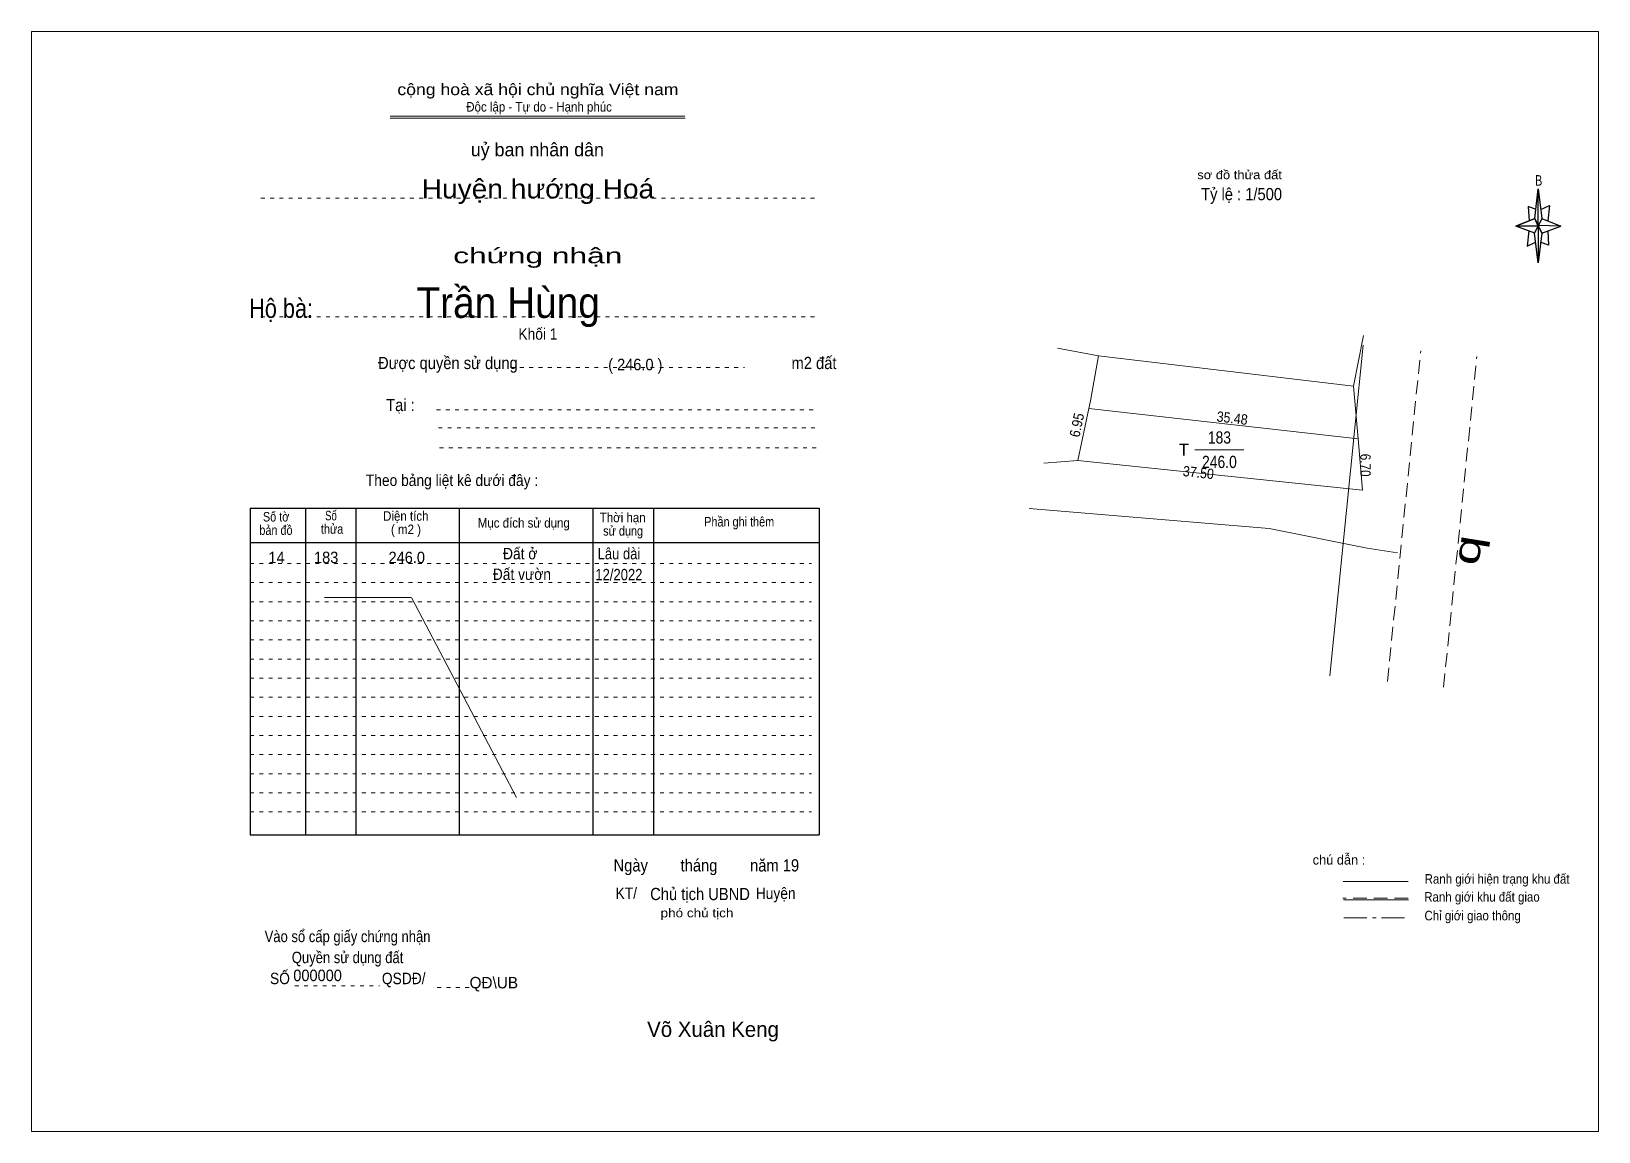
# Model space of a CAD drawing. Header units: centimetres. Extents: x -0.5 to 40.5, y 0 to 28.8.
import ezdxf
from ezdxf.enums import TextEntityAlignment as Align

# ---------------------------------------------------------------- set-up
doc = ezdxf.new("R2010")
doc.units = ezdxf.units.CM
doc.header["$LTSCALE"] = 0.12
for name, pattern in [('DOT_DASHED', [7.7, 5, -1.2, 0.3, -1.2]), ('DOTTED', [1.5, 0.3, -1.2]), ('MEDIUM_DASHED', [4.5, 3, -1.5])]:
    doc.linetypes.add(name, pattern=pattern)
for name, color, linetype, lineweight in [('1', 7, 'DOTTED', 13), ('12', 7, 'MEDIUM_DASHED', 13), ('22', 7, 'Continuous', 13), ('33', 7, 'Continuous', 13), ('50', 7, 'Continuous', 25)]:
    doc.layers.add(name, color=color, linetype=linetype, lineweight=lineweight)
doc.layers.add('34', color=7, linetype='Continuous')
doc.layers.add('51', color=7, linetype='Continuous')

msp = doc.modelspace()

# ---------------------------------------------------------------- linework, layer by layer
at = {"layer": '1', "linetype": 'Continuous'}
for p, q in [((8.91, 26.55), (16.62, 26.55)), ((8.91, 26.5), (16.63, 26.5))]:
    msp.add_line(p, q, dxfattribs=at)
at = {"layer": '1'}
for p, q in [((5.52, 24.4), (20.02, 24.4)), ((5.52, 21.3), (20.02, 21.3)), ((12.06, 19.97), (18.18, 19.97)), ((10.12, 18.86), (20.06, 18.86)), ((10.17, 18.39), (20.11, 18.39)), ((10.2, 17.87), (20.14, 17.87)), ((5.24, 14.84), (19.94, 14.84)), ((5.24, 14.34), (19.94, 14.34)), ((5.24, 13.84), (19.94, 13.84)), ((5.24, 13.34), (19.94, 13.34)), ((5.24, 12.84), (19.94, 12.84)), ((5.24, 12.34), (19.94, 12.34)), ((5.24, 11.84), (19.94, 11.84)), ((5.24, 11.34), (19.94, 11.34)), ((5.24, 10.84), (19.94, 10.84)), ((5.24, 10.34), (19.94, 10.34)), ((5.24, 9.84), (19.94, 9.84)), ((5.24, 9.34), (19.94, 9.34)), ((5.24, 8.84), (19.94, 8.84)), ((5.24, 8.34), (19.94, 8.34)), ((6.41, 3.79), (8.63, 3.79)), ((10.14, 3.74), (11.2, 3.74))]:
    msp.add_line(p, q, dxfattribs=at)
at = {"layer": '1', "linetype": 'Continuous', "lineweight": 25}
for p, q in [((5.24, 16.29), (20.14, 16.29)), ((5.24, 16.29), (5.24, 7.74)), ((6.69, 16.29), (6.69, 7.74)), ((8.01, 16.29), (8.01, 7.74)), ((10.71, 16.29), (10.71, 7.74)), ((14.21, 16.29), (14.21, 7.74)), ((15.8, 16.29), (15.8, 7.74)), ((20.14, 16.29), (20.14, 7.74)), ((5.24, 15.39), (20.14, 15.39)), ((5.24, 7.74), (20.14, 7.74))]:
    msp.add_line(p, q, dxfattribs=at)
at = {"layer": '1', "linetype": 'Continuous'}
msp.add_lwpolyline([(-0.49, -0.03), (40.55, -0.03), (40.55, 28.77), (-0.49, 28.77)], close=True, dxfattribs=at)
at = {"layer": '12', "linetype": 'Continuous'}
msp.add_line((33.51, 11.9), (34.38, 20.56), dxfattribs=at)
at = {"layer": '12'}
for p, q in [((35.02, 11.75), (35.89, 20.41)), ((36.49, 11.6), (37.36, 20.26))]:
    msp.add_line(p, q, dxfattribs=at)
at = {"layer": '22'}
for p, q in [((27.45, 20.28), (26.38, 20.48)), ((34.13, 19.48), (27.45, 20.28)), ((26.91, 17.54), (27.2, 18.9)), ((27.2, 18.9), (34.25, 18.1)), ((26.02, 17.47), (26.91, 17.54)), ((31.92, 15.76), (25.64, 16.28))]:
    msp.add_line(p, q, dxfattribs=at)
for points in [[(26.91, 17.54), (34.37, 16.76), (34.25, 18.1), (34.13, 19.48), (34.39, 20.81)], [(27.2, 18.9), (27.24, 19.1), (27.45, 20.28)], [(35.28, 15.12), (34.49, 15.24), (31.92, 15.76)]]:
    msp.add_lwpolyline(points, dxfattribs=at)
msp.add_lwpolyline([(27.2, 18.9), (34.25, 18.1), (34.37, 16.76), (26.91, 17.54)], close=True, dxfattribs=at)
at = {"layer": '33'}
msp.add_line((29.98, 17.82), (31.26, 17.82), dxfattribs=at)
at = {"layer": '50'}
for p, q in [((38.88, 23.87), (38.97, 24.65)), ((39.06, 23.87), (39.56, 23.67)), ((38.88, 23.49), (38.38, 23.67)), ((39.06, 23.49), (38.97, 22.71)), ((39.22, 23.55), (39.24, 23.17)), ((39.24, 23.17), (39.03, 23.25))]:
    msp.add_line(p, q, dxfattribs=at)
at = {"layer": '50', "lineweight": 13}
for p, q in [((7.19, 13.95), (9.46, 13.95)), ((9.47, 13.93), (12.21, 8.72)), ((35.56, 6.52), (33.86, 6.52)), ((35.57, 6.04), (33.87, 6.04))]:
    msp.add_line(p, q, dxfattribs=at)
at = {"layer": '50', "linetype": 'MEDIUM_DASHED', "lineweight": 13}
msp.add_line((35.56, 6.08), (33.85, 6.08), dxfattribs=at)
at = {"layer": '50', "linetype": 'DOT_DASHED', "lineweight": 13}
msp.add_line((33.88, 5.57), (35.59, 5.57), dxfattribs=at)
at = {"layer": '50'}
for points in [[(38.97, 24.65), (39.06, 23.87), (38.97, 23.67)], [(38.97, 23.67), (38.38, 23.67), (38.88, 23.87), (39.06, 23.49), (39.56, 23.67), (38.97, 23.69)], [(38.97, 23.67), (38.97, 22.71), (38.87, 23.49)]]:
    msp.add_lwpolyline(points, close=True, dxfattribs=at)
for points in [[(38.97, 23.67), (38.88, 23.87), (38.38, 23.67)], [(38.91, 24.11), (38.7, 24.19), (38.73, 23.81)], [(39.04, 24.11), (39.26, 24.21), (39.22, 23.81)], [(38.72, 23.55), (38.68, 23.15), (38.9, 23.25)], [(38.97, 23.67), (39.06, 23.49), (39.56, 23.67)]]:
    msp.add_lwpolyline(points, dxfattribs=at)

# ---------------------------------------------------------------- texts
at = {"layer": '1'}
for s, height, width, p in [('cộng hoà xã hội chủ nghĩa Việt nam', 0.3, 1.15, (12.775, 27.1)), ('Độc lập - Tự do - Hạnh phúc', 0.25, 0.9, (12.805, 26.67)), ('chứng nhận', 0.4, 1.55, (12.77, 22.7)), ('Được quyền sử dụng                                                                   m2 đất', 0.32, 0.9, (14.59, 19.93)), ('Tại :', 0.32, 0.9, (9.175, 18.83)), ('Theo bảng liệt kê dưới đây :', 0.3, 0.9, (10.525, 16.87)), ('Số tờ', 0.25, 0.85, (5.92, 15.94)), ('Số ', 0.25, 0.75, (7.39, 15.97)), ('Diện tích', 0.25, 0.9, (9.315, 15.96)), ('Mục đích sử dụng', 0.25, 0.9, (12.405, 15.78)), ('Thời hạn', 0.25, 0.9, (14.995, 15.92)), ('Phần ghi thêm', 0.25, 0.85, (18.045, 15.81)), ('bản đồ', 0.25, 0.85, (5.915, 15.59)), ('thửa', 0.25, 0.85, (7.385, 15.62)), ('( m2 )', 0.25, 0.9, (9.32, 15.61)), ('sử dụng', 0.25, 0.85, (15.005, 15.57)), ('Ngày        tháng        năm 19', 0.32, 0.9, (17.185, 6.78)), ('Chủ tịch UBND', 0.32, 0.9, (17.02, 6.03)), ('Vào sổ cấp giấy chứng nhận', 0.3, 0.85, (7.79, 4.93)), ('Quyền sử dụng đất', 0.3, 0.85, (7.79, 4.38)), ('SỐ                        QSDĐ/', 0.3, 0.9, (7.795, 3.83))]:
    msp.add_text(s, height=height, dxfattribs=dict(at, width=width)).set_placement(p, align=Align.CENTER)
msp.add_text('uỷ ban nhân dân', height=0.35, dxfattribs=at).set_placement((12.76, 25.5), align=Align.CENTER)
at = {"layer": '22', "width": 1.5}
msp.add_text('q', height=0.7, rotation=80.843, dxfattribs=at).set_placement((37.452, 15.144), align=Align.CENTER)
at = {"layer": '33', "width": 0.85}
for s, p in [('183', (30.62, 17.98)), ('246.0', (30.62, 17.34))]:
    msp.add_text(s, height=0.32, dxfattribs=at).set_placement(p, align=Align.CENTER)
at = {"layer": '33'}
msp.add_text('T', height=0.32, dxfattribs=at).set_placement((29.82, 17.66), align=Align.RIGHT)
at = {"layer": '34'}
for s, height, width, p in [('Huyện hướng Hoá', 0.5, 1.1, (12.775, 24.4)), ('Trần Hùng', 0.8, 0.95, (11.995, 21.27)), ('Hộ bà:', 0.5, 0.85, (6.05, 21.27)), ('Khối 1', 0.3, 0.9, (12.775, 20.7)), ('( 246.0 )', 0.3, 0.95, (15.325, 19.9)), ('14', 0.3, 0.95, (5.93, 14.85)), ('183', 0.3, 0.95, (7.23, 14.85)), ('246.0', 0.3, 0.95, (9.34, 14.85)), ('000000', 0.3, 0.95, (7.005, 3.91))]:
    msp.add_text(s, height=height, dxfattribs=dict(at, width=width)).set_placement(p, align=Align.CENTER)
at = {"layer": '50'}
for s, height, width, p in [('sơ đồ thửa đất ', 0.23, 1.1, (31.195, 24.9)), ('B', 0.276, 0.75, (38.98, 24.73)), ('Đất ở ', 0.3, 0.9, (12.36, 14.95)), ('Lâu dài ', 0.3, 0.85, (14.945, 14.95)), ('Đất vườn', 0.3, 0.9, (12.355, 14.41)), ('12/2022', 0.3, 0.85, (14.895, 14.4)), ('Ranh giới hiện trạng khu đất', 0.25, 0.9, (37.89, 6.46)), ('KT/                               Huyện ', 0.3, 0.9, (17.215, 6.06)), ('Ranh giới khu đất giao', 0.25, 0.9, (37.495, 5.99)), ('phó chủ tịch', 0.23, 1.15, (16.94, 5.58)), ('Chỉ giới giao thông', 0.25, 0.9, (37.25, 5.5))]:
    msp.add_text(s, height=height, dxfattribs=dict(at, width=width)).set_placement(p, align=Align.CENTER)
for s, height, p in [('chú dẫn :', 0.25, (33.75, 6.96)), ('QĐ\\UB', 0.3, (11.62, 3.72)), ('Võ Xuân Keng', 0.4, (17.36, 2.45))]:
    msp.add_text(s, height=height, dxfattribs=at).set_placement(p, align=Align.CENTER)
at = {"layer": '51', "width": 0.9}
msp.add_text('Tỷ lệ : 1/500', height=0.32, dxfattribs=at).set_placement((30.14, 24.35))
at = {"layer": '51'}
for s, rotation, width, p in [('6.95', 77.882, 0.9, (27.018, 18.437)), ('35.48', 353.494, 0.9, (30.94, 18.514)), ('6.70', 270, 0.85, (34.31, 17.415)), ('37.50', 354.046, 0.9, (30.056, 17.088))]:
    msp.add_text(s, height=0.27, rotation=rotation, dxfattribs=dict(at, width=width)).set_placement(p, align=Align.CENTER)

doc.saveas('drawing.dxf')
